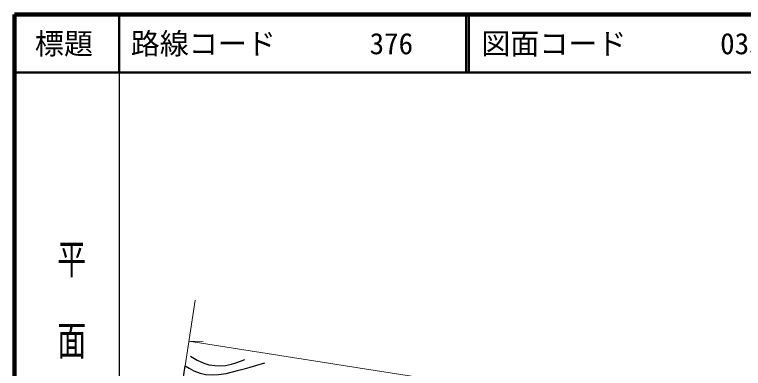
# Model space of a CAD drawing. Units: millimetres at full size, sheet at 1:1000; details may follow other scales. Extents: x 40000 to 680000, y 20000 to 380000.
# Drawn here: x 40000 to 165522, y 319064 to 380000 of the extents above; entities that cross this region are included whole.
import ezdxf
from ezdxf.enums import TextEntityAlignment as Align

# ---------------------------------------------------------------- set-up
doc = ezdxf.new("R2010")
doc.units = ezdxf.units.MM
doc.header["$LTSCALE"] = 1000
for name, color, linetype, lineweight in [('M-BGD', 7, 'Continuous', 25), ('M-BMK-OTRS', 5, 'Continuous', 25), ('M-STR-HTXT', 7, 'Continuous', 13), ('M-TTL', 2, 'Continuous', 140), ('M-TTL-BAND', 7, 'Continuous', 25), ('M-TTL-LINE', 7, 'Continuous', 50)]:
    doc.layers.add(name, color=color, linetype=linetype, lineweight=lineweight)
doc.layers.add('M-TTL-TXT', color=7, linetype='Continuous')
doc.styles.add('@ＭＳ ゴシック', font='')
doc.styles.add('ＭＳ ゴシック', font='')
doc.styles.get('@ＭＳ ゴシック').set_extended_font_data('@MS Gothic')
doc.styles.get('ＭＳ ゴシック').set_extended_font_data('MS Gothic')

msp = doc.modelspace()

# ---------------------------------------------------------------- linework, layer by layer
at = {"layer": 'M-BGD'}
for points in [[(70313, 321158), (71461, 320475), (72567, 319967), (73454, 319705), (74478, 319576), (75378, 319488), (76326, 319585), (77341, 319809), (78133, 320048), (78901, 320286), (79640, 320585)], [(69383, 319490), (70058, 319103), (70878, 318667), (71950, 318257), (72855, 318043), (74013, 317945), (75128, 318001), (76465, 318205), (77517, 318468), (78639, 318767), (79750, 319077), (80600, 319307), (81725, 319648), (83073, 320047)]]:
    msp.add_lwpolyline(points, dxfattribs=at)
at = {"layer": 'M-BMK-OTRS'}
msp.add_line((61358, 265199), (69383, 319490), dxfattribs=at)
at = {"layer": 'M-STR-HTXT'}
for p, q in [((69383, 319490), (71096, 330842)), ((70028, 323762), (72482, 323722))]:
    msp.add_line(p, q, dxfattribs=at)
msp.add_lwpolyline([(236823, 301785), (227639, 301653), (219182, 301747), (207747, 302556), (198820, 303664), (183607, 306006), (164974, 308861), (147673, 311520), (122685, 315465), (100259, 319010), (70028, 323762)], dxfattribs=at)
at = {"layer": 'M-TTL'}
for p, q in [((40000, 380000), (40000, 20000)), ((680000, 380000), (40000, 380000))]:
    msp.add_line(p, q, dxfattribs=at)
at = {"layer": 'M-TTL-BAND'}
msp.add_line((58000, 370000), (58000, 20000), dxfattribs=at)
at = {"layer": 'M-TTL-LINE'}
for p, q in [((58000, 380000), (58000, 370000)), ((117750, 380000), (117750, 370000)), ((118250, 380000), (118250, 370000)), ((40000, 370000), (680000, 370000))]:
    msp.add_line(p, q, dxfattribs=at)

# ---------------------------------------------------------------- texts
at = {"layer": 'M-TTL-BAND', "style": '@ＭＳ ゴシック', "width": 1.4}
msp.add_text('平  面  図', height=3666, rotation=270, dxfattribs=at).set_placement((49777, 306475), align=Align.MIDDLE_RIGHT)
at = {"layer": 'M-TTL-TXT', "style": 'ＭＳ ゴシック'}
msp.add_text('標題', height=3666, dxfattribs=at).set_placement((48500, 375000), align=Align.MIDDLE_CENTER)
for s, p in [('路線コード', (60000, 375000)), ('376', (101142, 375000)), ('図面コード', (120380, 375000)), ('033-00', (161521, 375000))]:
    msp.add_text(s, height=3666, dxfattribs=at).set_placement(p, align=Align.MIDDLE_LEFT)

doc.saveas('drawing.dxf')
